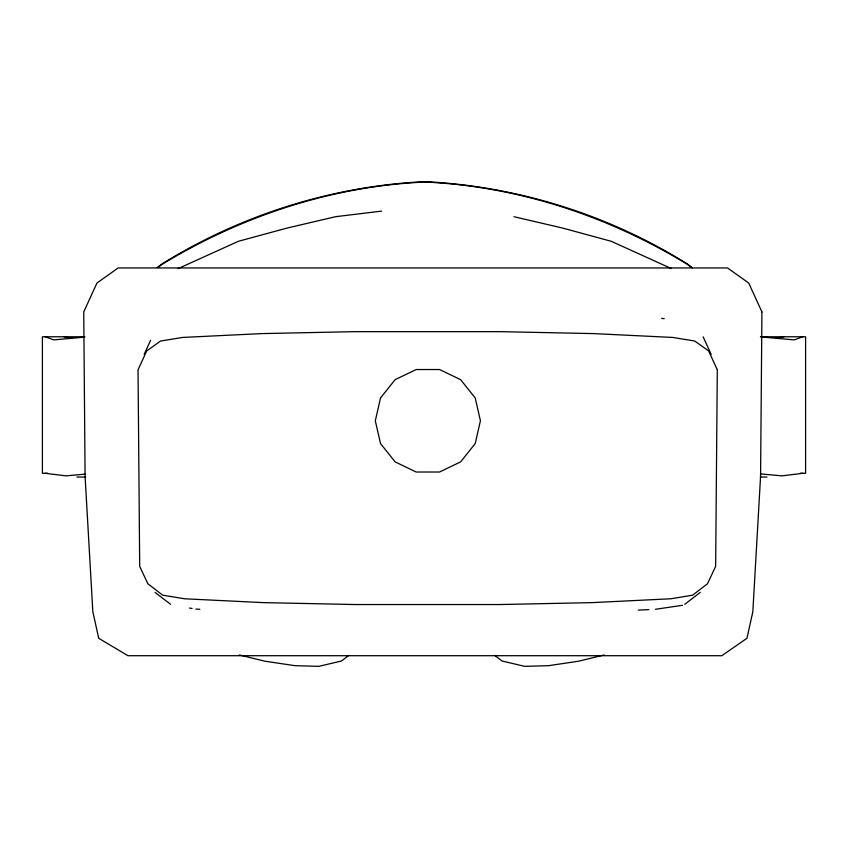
<?xml version="1.0" encoding="UTF-8"?>
<svg xmlns="http://www.w3.org/2000/svg" width="848" height="848" viewBox="0 0 848 848"><rect width="100%" height="100%" fill="white"/><g stroke="black" fill="none" stroke-linecap="round" stroke-linejoin="round"><path stroke-width="1.27" d="M144.171 354.379L150.594 340.345M158.523 267.194L162.572 264.035C241.616 216.081 332.204 186.125 424.806 182.044C517.375 186.147 607.984 216.007 686.954 264.057L691.003 267.215M157.134 267.586L161.268 264.364C240.238 215.169 331.822 186.062 424.806 181.652C517.725 186.157 609.489 214.957 688.216 264.555L692.371 267.777M348.804 655.387L341.5 660.995L318.848 666.348L294.977 665.68L264.936 661.207L239.401 654.974M684.76 604.306L700.257 592.392M178.165 268.583L238.362 241.298L287.016 228.08L335.691 216.685L381.653 211.099M802.791 336.773L794.216 339.889L761.207 336.953M783.955 336.773L775.92 338.257M604.147 654.974L578.612 661.207L548.571 665.68L524.7 666.348L502.048 660.995L494.744 655.387M682.46 605.313L655.483 609.288M802.791 473.279L782.089 475.855L760.508 473.926M84.27 337.175L53.784 339.889L45.209 336.773M85.012 474.149L65.911 475.855L45.209 473.279M638.29 610.125L648.868 609.617M84.938 336.773L42.4 336.773L42.4 473.279L47.594 473.279M760.444 336.773L805.6 336.773L805.6 473.279L800.406 473.279M76.882 477.042L85.659 477.042M760.327 477.042L766.942 477.042M195.888 609.097L199.863 609.288M72.08 338.257L64.045 336.773M661.62 318.318L664.196 318.742M189.507 608.048L192.061 608.461M513.909 216.706L562.574 228.048L611.238 241.298L671.436 268.583M155.089 592.392L170.575 604.306M703.151 336.836L711.175 354.379M717.302 369.855L715.648 566.358L707.486 583.763L692.646 595.179L670.821 598.773L592.392 602.61L499.684 604.55L355.651 604.55L262.954 602.61L184.525 598.773L162.699 595.179L147.849 583.763L139.697 566.358L138.033 369.855L146.693 350.934L160.59 341.034L182.574 337.44L261.619 333.603L354.867 331.663L500.479 331.663L593.727 333.603L672.771 337.44L694.745 341.034L708.652 350.934L717.302 369.855M761.928 311.916L760.571 476.396L752.833 611.737L746.95 638.279L721.849 655.705L127.931 655.705L98.718 638.279L92.835 611.737L85.086 476.396L83.74 311.916L96.948 283.041L118.158 267.947L727.51 267.947L748.72 283.041L761.928 311.916M380.519 397.966L375.314 420.778L380.519 443.578L395.104 461.863L416.177 472.018L439.571 472.018L460.644 461.863L475.219 443.578L480.424 420.778L475.219 397.966L460.644 379.681L439.571 369.537L416.177 369.537L395.104 379.681L380.519 397.966"/></g></svg>
